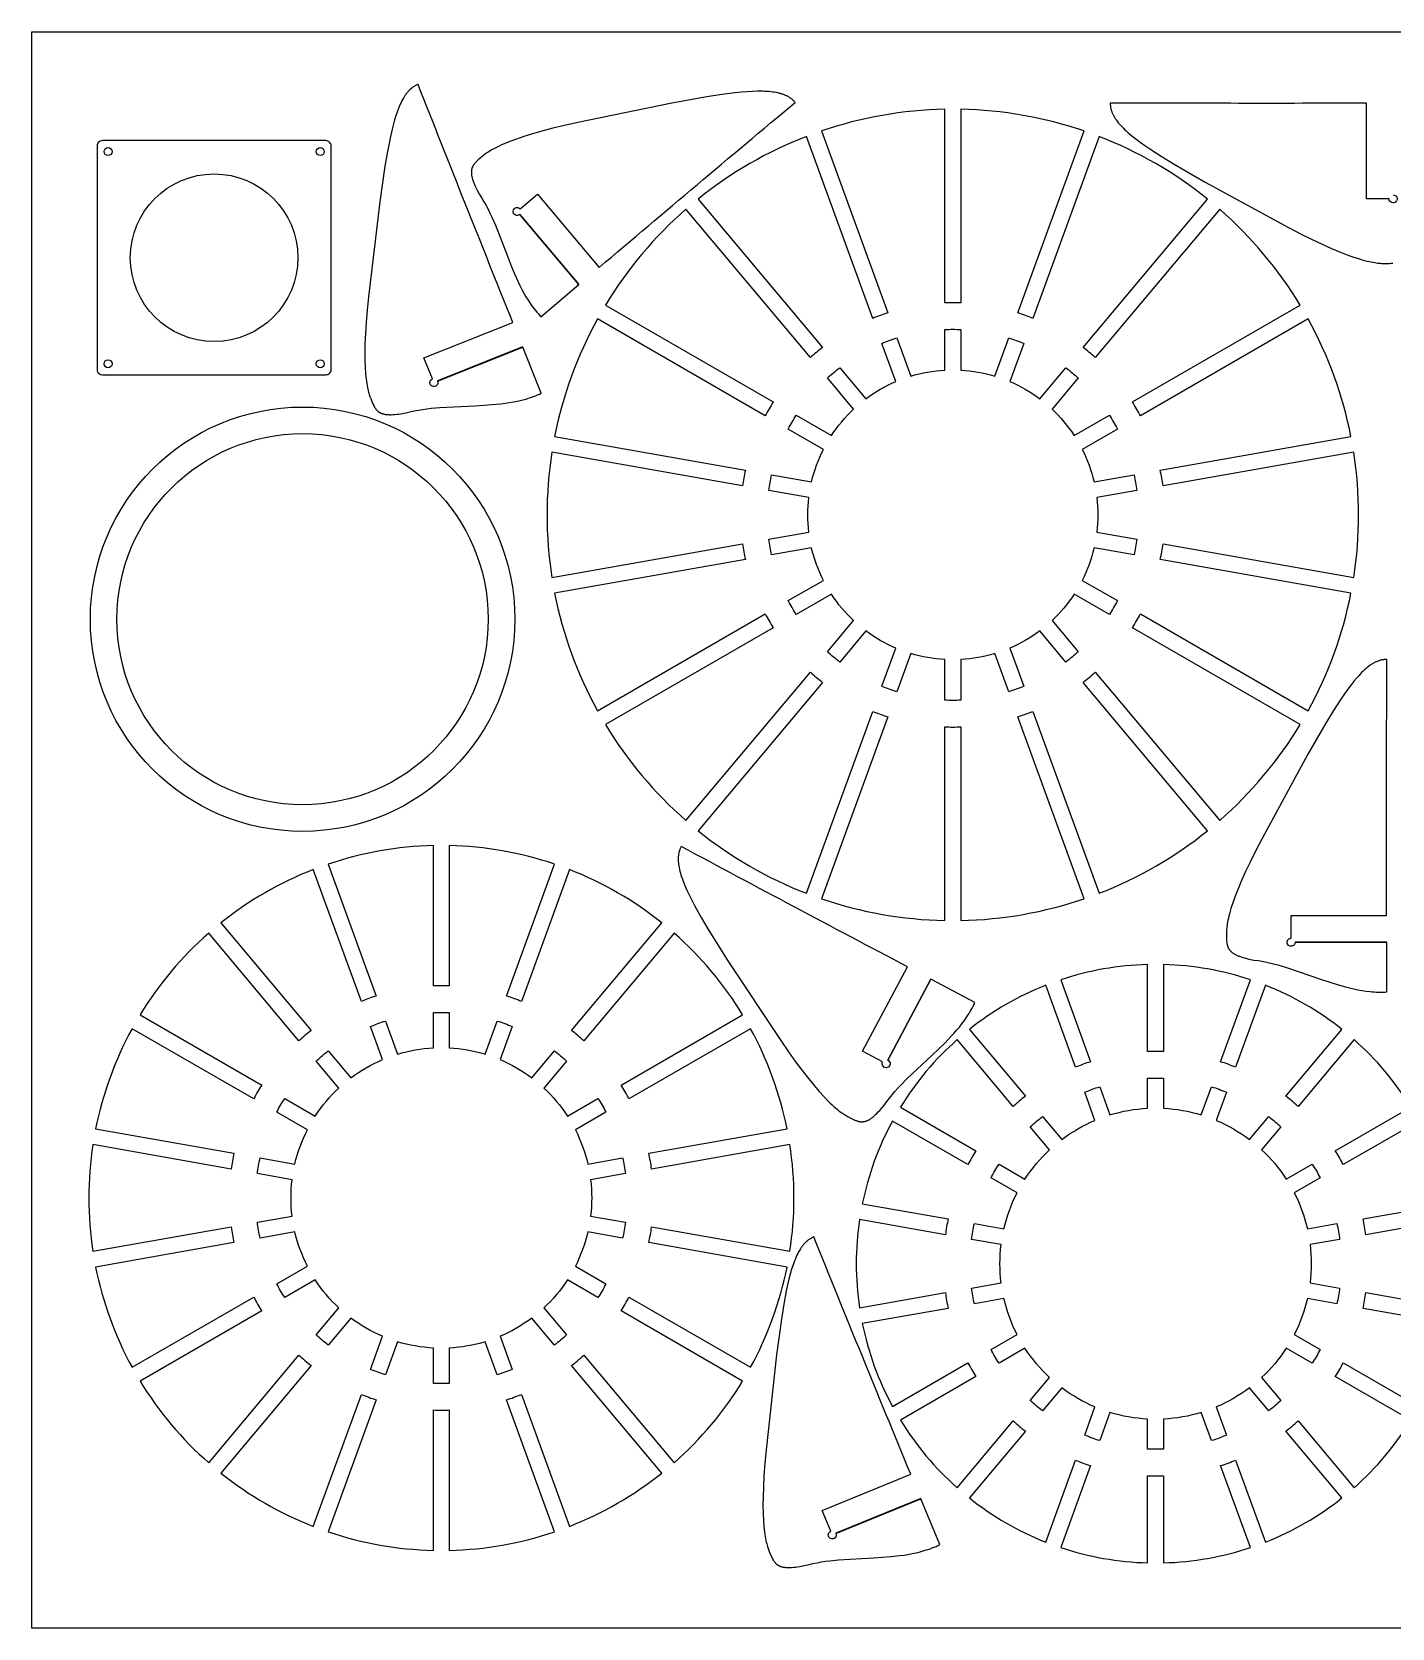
# Model space of a CAD drawing. Header units: millimetres. Extents: x 1213 to 2113, y -557 to 43.
# Drawn here: x 1213 to 1724, y -557 to 43 of the extents above; entities that cross this region are included whole.
import ezdxf

# ---------------------------------------------------------------- set-up
doc = ezdxf.new("R2010")
doc.units = ezdxf.units.MM
doc.header["$MEASUREMENT"] = 0
doc.layers.add('Make2D', color=18, linetype='Continuous', true_color=0x000000)
doc.layers.add('Make2D$visible$lines', color=18, linetype='Continuous', true_color=0x000000)

msp = doc.modelspace()

# ---------------------------------------------------------------- linework, layer by layer
at = {"layer": 'Make2D'}
msp.add_lwpolyline([(1213.07, -556.56), (1213.07, 43.44), (2113.07, 43.44), (2113.07, -556.56)], close=True, dxfattribs=at)
at = {"layer": 'Make2D$visible$lines'}
for points in [[(1365.5, -87.8), (1397.51, -75.04), (1397.48, -74.98), (1365.48, -87.74), (1365.5, -87.8, -2.414214), (1363.55, -86.97), (1360.4, -79.06), (1393.78, -65.75, -0.001482), (1358.17, 23.73), (1357.94, 23.64), (1357.72, 23.54), (1357.51, 23.43), (1357.29, 23.32), (1357.08, 23.21), (1356.87, 23.09), (1356.66, 22.96), (1356.45, 22.82), (1356.25, 22.68), (1356.05, 22.54), (1355.85, 22.38), (1355.65, 22.22), (1355.46, 22.06), (1355.27, 21.88), (1355.08, 21.7), (1354.89, 21.52), (1354.7, 21.32), (1354.52, 21.12), (1354.33, 20.92), (1354.15, 20.7), (1353.97, 20.48), (1353.8, 20.26), (1353.62, 20.02), (1353.45, 19.78), (1353.28, 19.53), (1353.11, 19.27), (1352.77, 18.74), (1352.45, 18.17), (1352.13, 17.58), (1351.81, 16.95), (1351.5, 16.29), (1351.2, 15.6), (1350.9, 14.88), (1350.61, 14.13), (1350.32, 13.34), (1349.76, 11.66), (1349.21, 9.84), (1348.69, 7.89), (1348.17, 5.78), (1347.66, 3.52), (1346.68, -1.45), (1345.72, -7.08), (1343.8, -20.4), (1339.56, -56.15), (1339.03, -61.2), (1338.65, -65.8), (1338.38, -69.96), (1338.22, -73.71), (1338.16, -77.06), (1338.18, -80.04), (1338.28, -82.68), (1338.44, -84.99), (1338.53, -86.03), (1338.64, -86.99), (1338.76, -87.89), (1338.88, -88.72), (1339.01, -89.48), (1339.14, -90.18), (1339.28, -90.82), (1339.42, -91.4), (1339.55, -91.93), (1339.69, -92.41), (1339.82, -92.84), (1339.94, -93.22), (1340.06, -93.56), (1340.37, -94.35), (1341.09, -96.11), (1341.27, -96.5), (1341.45, -96.88), (1341.64, -97.25), (1341.73, -97.42), (1341.83, -97.59), (1341.93, -97.76), (1342.04, -97.92), (1342.14, -98.07), (1342.25, -98.22), (1342.36, -98.37), (1342.48, -98.51), (1342.6, -98.65), (1342.72, -98.78), (1342.78, -98.85), (1342.85, -98.91), (1342.91, -98.97), (1342.98, -99.03), (1343.04, -99.09), (1343.11, -99.15), (1343.18, -99.21), (1343.25, -99.27), (1343.33, -99.32), (1343.4, -99.37), (1343.47, -99.43), (1343.55, -99.48), (1343.63, -99.53), (1343.71, -99.58), (1343.79, -99.62), (1343.87, -99.67), (1343.95, -99.71), (1344.04, -99.76), (1344.13, -99.8), (1344.21, -99.84), (1344.3, -99.88), (1344.4, -99.92), (1344.49, -99.95), (1344.58, -99.99), (1344.68, -100.02), (1344.78, -100.06), (1344.98, -100.12), (1345.19, -100.18), (1345.41, -100.23), (1345.64, -100.27), (1345.87, -100.31), (1346.11, -100.35), (1346.36, -100.38), (1346.62, -100.4), (1346.89, -100.42), (1347.17, -100.43), (1347.46, -100.44), (1347.76, -100.44), (1348.07, -100.44), (1348.72, -100.41), (1349.41, -100.36), (1350.14, -100.29), (1350.93, -100.19), (1351.76, -100.07), (1353.58, -99.76), (1355.14, -99.36), (1356.71, -99.02), (1358.3, -98.72), (1359.89, -98.46), (1361.5, -98.23), (1363.12, -98.03), (1366.38, -97.73), (1379.56, -97.07), (1382.84, -96.9), (1386.09, -96.66), (1389.3, -96.34), (1390.89, -96.14), (1392.47, -95.9), (1394.03, -95.63), (1395.58, -95.32), (1397.11, -94.96), (1398.62, -94.55), (1399.37, -94.33), (1400.12, -94.1), (1400.85, -93.85), (1401.59, -93.58), (1402.32, -93.31), (1403.04, -93.01), (1403.76, -92.7), (1404.47, -92.38), (1397.51, -75.04)], [(1396.37, -25.19), (1418.58, -51.54), (1418.62, -51.5), (1396.41, -25.15), (1396.37, -25.19, -2.414214), (1396.55, -23.08), (1403.05, -17.59), (1426.22, -45.07, -0.001482), (1499.89, 16.95), (1499.73, 17.14), (1499.57, 17.31), (1499.4, 17.49), (1499.23, 17.66), (1499.05, 17.82), (1498.87, 17.98), (1498.68, 18.14), (1498.49, 18.29), (1498.29, 18.44), (1498.09, 18.59), (1497.88, 18.73), (1497.67, 18.86), (1497.45, 19), (1497.22, 19.12), (1496.99, 19.25), (1496.76, 19.37), (1496.52, 19.48), (1496.27, 19.6), (1496.01, 19.7), (1495.75, 19.81), (1495.49, 19.91), (1495.22, 20), (1494.94, 20.1), (1494.65, 20.18), (1494.36, 20.27), (1494.07, 20.35), (1493.45, 20.5), (1492.81, 20.63), (1492.15, 20.75), (1491.45, 20.85), (1490.73, 20.93), (1489.98, 21), (1489.2, 21.06), (1488.39, 21.1), (1487.56, 21.12), (1485.79, 21.12), (1483.89, 21.07), (1481.87, 20.95), (1479.7, 20.78), (1477.4, 20.55), (1472.37, 19.91), (1466.73, 19.05), (1453.49, 16.66), (1418.22, 9.41), (1413.26, 8.32), (1408.78, 7.24), (1404.74, 6.18), (1401.14, 5.15), (1397.94, 4.14), (1395.11, 3.18), (1392.64, 2.26), (1390.5, 1.38), (1389.55, 0.96), (1388.66, 0.55), (1387.85, 0.16), (1387.1, -0.22), (1386.42, -0.58), (1385.8, -0.93), (1385.24, -1.26), (1384.72, -1.57), (1384.27, -1.87), (1383.85, -2.15), (1383.49, -2.41), (1383.17, -2.65), (1382.88, -2.87), (1382.23, -3.4), (1380.79, -4.64), (1380.47, -4.94), (1380.16, -5.23), (1379.88, -5.52), (1379.74, -5.67), (1379.61, -5.82), (1379.49, -5.96), (1379.37, -6.11), (1379.25, -6.26), (1379.14, -6.41), (1379.04, -6.57), (1378.94, -6.72), (1378.85, -6.88), (1378.76, -7.04), (1378.72, -7.12), (1378.68, -7.2), (1378.64, -7.28), (1378.6, -7.36), (1378.57, -7.44), (1378.53, -7.53), (1378.5, -7.61), (1378.47, -7.7), (1378.44, -7.78), (1378.41, -7.87), (1378.39, -7.96), (1378.36, -8.04), (1378.34, -8.13), (1378.32, -8.22), (1378.3, -8.32), (1378.28, -8.41), (1378.27, -8.5), (1378.25, -8.6), (1378.24, -8.69), (1378.23, -8.79), (1378.22, -8.89), (1378.21, -8.98), (1378.21, -9.08), (1378.2, -9.19), (1378.2, -9.29), (1378.2, -9.39), (1378.21, -9.6), (1378.22, -9.82), (1378.24, -10.04), (1378.27, -10.27), (1378.3, -10.51), (1378.35, -10.75), (1378.4, -11), (1378.46, -11.25), (1378.53, -11.51), (1378.6, -11.78), (1378.69, -12.06), (1378.78, -12.34), (1378.88, -12.63), (1379.11, -13.24), (1379.37, -13.88), (1379.67, -14.56), (1380.01, -15.27), (1380.39, -16.02), (1381.27, -17.65), (1382.13, -19), (1382.95, -20.39), (1383.74, -21.8), (1384.49, -23.23), (1385.21, -24.68), (1385.91, -26.16), (1387.23, -29.16), (1392.01, -41.45), (1393.21, -44.51), (1394.45, -47.52), (1395.77, -50.47), (1396.46, -51.91), (1397.19, -53.34), (1397.94, -54.73), (1398.72, -56.1), (1399.55, -57.44), (1400.41, -58.75), (1400.86, -59.39), (1401.31, -60.02), (1401.78, -60.65), (1402.27, -61.26), (1402.76, -61.86), (1403.26, -62.46), (1403.78, -63.04), (1404.32, -63.61), (1418.58, -51.54)], [(1724.62, -17.8, -2.414214), (1723.12, -19.3), (1714.61, -19.3), (1714.61, 16.64, -0.001482), (1618.3, 16.7), (1618.3, 16.46), (1618.31, 16.22), (1618.33, 15.98), (1618.35, 15.74), (1618.38, 15.5), (1618.42, 15.26), (1618.46, 15.02), (1618.51, 14.77), (1618.56, 14.53), (1618.62, 14.29), (1618.69, 14.05), (1618.77, 13.81), (1618.85, 13.57), (1618.94, 13.32), (1619.04, 13.08), (1619.14, 12.84), (1619.25, 12.59), (1619.37, 12.35), (1619.49, 12.1), (1619.62, 11.85), (1619.76, 11.6), (1619.91, 11.36), (1620.06, 11.11), (1620.22, 10.86), (1620.39, 10.6), (1620.56, 10.35), (1620.94, 9.84), (1621.34, 9.33), (1621.78, 8.81), (1622.24, 8.29), (1622.74, 7.76), (1623.27, 7.22), (1623.83, 6.67), (1624.42, 6.12), (1625.04, 5.56), (1626.39, 4.42), (1627.88, 3.24), (1629.5, 2.03), (1631.27, 0.77), (1633.18, -0.54), (1637.44, -3.3), (1642.31, -6.27), (1653.97, -12.99), (1685.6, -30.17), (1690.1, -32.53), (1694.23, -34.6), (1697.99, -36.38), (1701.41, -37.92), (1704.51, -39.22), (1707.29, -40.3), (1709.77, -41.19), (1711.97, -41.9), (1712.97, -42.19), (1713.91, -42.45), (1714.79, -42.67), (1715.6, -42.87), (1716.36, -43.03), (1717.06, -43.16), (1717.7, -43.27), (1718.29, -43.36), (1718.84, -43.43), (1719.33, -43.48), (1719.78, -43.52), (1720.18, -43.55), (1720.54, -43.56), (1721.38, -43.57), (1723.28, -43.55), (1723.72, -43.53), (1724.14, -43.5), (1724.55, -43.46)], [(1687.76, -298.76), (1722.21, -298.76), (1722.21, -298.7), (1687.75, -298.7), (1687.76, -298.76, -2.414214), (1686.26, -297.26), (1686.26, -288.75), (1722.19, -288.75, -0.001482), (1722.26, -192.45), (1722.01, -192.45), (1721.77, -192.46), (1721.53, -192.47), (1721.29, -192.5), (1721.05, -192.53), (1720.81, -192.56), (1720.57, -192.6), (1720.33, -192.65), (1720.09, -192.71), (1719.85, -192.77), (1719.61, -192.84), (1719.36, -192.91), (1719.12, -193), (1718.88, -193.09), (1718.64, -193.18), (1718.39, -193.28), (1718.15, -193.39), (1717.9, -193.51), (1717.66, -193.64), (1717.41, -193.77), (1717.16, -193.91), (1716.91, -194.05), (1716.66, -194.21), (1716.41, -194.37), (1716.16, -194.53), (1715.91, -194.71), (1715.4, -195.08), (1714.89, -195.49), (1714.37, -195.92), (1713.84, -196.39), (1713.31, -196.88), (1712.77, -197.41), (1712.23, -197.97), (1711.68, -198.56), (1711.12, -199.19), (1709.98, -200.54), (1708.8, -202.03), (1707.58, -203.65), (1706.32, -205.41), (1705.02, -207.32), (1702.26, -211.58), (1699.28, -216.45), (1692.57, -228.11), (1675.38, -259.75), (1673.02, -264.25), (1670.96, -268.37), (1669.17, -272.14), (1667.64, -275.56), (1666.34, -278.65), (1665.26, -281.43), (1664.37, -283.92), (1663.66, -286.12), (1663.36, -287.12), (1663.11, -288.06), (1662.88, -288.93), (1662.69, -289.75), (1662.53, -290.5), (1662.39, -291.2), (1662.28, -291.85), (1662.19, -292.44), (1662.12, -292.98), (1662.07, -293.47), (1662.04, -293.92), (1662.01, -294.32), (1662, -294.68), (1661.98, -295.53), (1662, -297.43), (1662.02, -297.86), (1662.05, -298.28), (1662.09, -298.69), (1662.12, -298.89), (1662.14, -299.08), (1662.18, -299.27), (1662.21, -299.46), (1662.25, -299.65), (1662.3, -299.83), (1662.35, -300), (1662.4, -300.18), (1662.46, -300.35), (1662.53, -300.52), (1662.56, -300.6), (1662.6, -300.69), (1662.63, -300.77), (1662.67, -300.85), (1662.71, -300.93), (1662.76, -301.01), (1662.8, -301.09), (1662.84, -301.17), (1662.89, -301.24), (1662.94, -301.32), (1662.99, -301.4), (1663.04, -301.47), (1663.1, -301.55), (1663.15, -301.62), (1663.21, -301.7), (1663.27, -301.77), (1663.33, -301.84), (1663.39, -301.91), (1663.46, -301.98), (1663.52, -302.06), (1663.59, -302.13), (1663.66, -302.19), (1663.74, -302.26), (1663.81, -302.33), (1663.89, -302.4), (1663.97, -302.47), (1664.13, -302.6), (1664.31, -302.73), (1664.49, -302.86), (1664.68, -302.98), (1664.89, -303.11), (1665.1, -303.23), (1665.32, -303.35), (1665.55, -303.47), (1665.8, -303.59), (1666.05, -303.7), (1666.32, -303.81), (1666.59, -303.93), (1666.88, -304.04), (1667.49, -304.25), (1668.15, -304.46), (1668.87, -304.67), (1669.63, -304.87), (1670.45, -305.06), (1672.26, -305.45), (1673.85, -305.66), (1675.44, -305.92), (1677.02, -306.23), (1678.6, -306.58), (1680.18, -306.96), (1681.75, -307.38), (1684.9, -308.31), (1697.38, -312.57), (1700.49, -313.63), (1703.59, -314.62), (1706.7, -315.51), (1708.25, -315.91), (1709.8, -316.27), (1711.36, -316.6), (1712.91, -316.88), (1714.46, -317.12), (1716.02, -317.3), (1716.8, -317.37), (1717.58, -317.43), (1718.35, -317.47), (1719.13, -317.5), (1719.91, -317.51), (1720.69, -317.51), (1721.47, -317.48), (1722.26, -317.45), (1722.21, -298.76)], [(1534.78, -343.09), (1550.94, -312.66), (1550.88, -312.63), (1534.72, -343.06), (1534.78, -343.09, -2.414214), (1532.75, -343.71), (1525.24, -339.72), (1542.09, -307.98, -0.001482), (1457.05, -262.77), (1456.94, -262.98), (1456.84, -263.2), (1456.74, -263.42), (1456.65, -263.64), (1456.56, -263.87), (1456.48, -264.1), (1456.4, -264.33), (1456.33, -264.56), (1456.27, -264.8), (1456.21, -265.05), (1456.16, -265.29), (1456.11, -265.54), (1456.07, -265.79), (1456.03, -266.05), (1456.01, -266.31), (1455.98, -266.57), (1455.96, -266.84), (1455.95, -267.11), (1455.95, -267.39), (1455.95, -267.67), (1455.95, -267.95), (1455.97, -268.24), (1455.99, -268.53), (1456.01, -268.83), (1456.04, -269.13), (1456.08, -269.44), (1456.17, -270.06), (1456.28, -270.7), (1456.42, -271.36), (1456.59, -272.05), (1456.78, -272.75), (1456.99, -273.47), (1457.23, -274.21), (1457.5, -274.98), (1457.79, -275.76), (1458.45, -277.41), (1459.2, -279.15), (1460.07, -280.98), (1461.04, -282.92), (1462.11, -284.97), (1464.58, -289.4), (1467.48, -294.31), (1474.63, -305.71), (1494.52, -335.72), (1497.39, -339.92), (1500.06, -343.68), (1502.55, -347.02), (1504.85, -349.98), (1506.98, -352.58), (1508.92, -354.84), (1510.7, -356.79), (1512.31, -358.45), (1513.06, -359.18), (1513.77, -359.84), (1514.43, -360.45), (1515.06, -361), (1515.66, -361.5), (1516.21, -361.95), (1516.73, -362.35), (1517.21, -362.7), (1517.66, -363.02), (1518.07, -363.3), (1518.45, -363.54), (1518.79, -363.75), (1519.1, -363.93), (1519.84, -364.34), (1521.53, -365.21), (1521.92, -365.4), (1522.31, -365.57), (1522.68, -365.73), (1522.87, -365.8), (1523.05, -365.86), (1523.24, -365.92), (1523.42, -365.98), (1523.6, -366.03), (1523.78, -366.08), (1523.96, -366.12), (1524.14, -366.15), (1524.32, -366.18), (1524.5, -366.2), (1524.59, -366.21), (1524.68, -366.21), (1524.77, -366.22), (1524.86, -366.22), (1524.95, -366.23), (1525.04, -366.23), (1525.13, -366.22), (1525.22, -366.22), (1525.31, -366.22), (1525.4, -366.21), (1525.5, -366.2), (1525.59, -366.19), (1525.68, -366.18), (1525.77, -366.16), (1525.86, -366.15), (1525.95, -366.13), (1526.05, -366.11), (1526.14, -366.09), (1526.23, -366.06), (1526.33, -366.04), (1526.42, -366.01), (1526.52, -365.98), (1526.61, -365.95), (1526.71, -365.91), (1526.8, -365.88), (1526.9, -365.84), (1527.09, -365.75), (1527.29, -365.66), (1527.49, -365.56), (1527.69, -365.45), (1527.9, -365.33), (1528.1, -365.2), (1528.31, -365.06), (1528.53, -364.91), (1528.75, -364.75), (1528.97, -364.58), (1529.19, -364.4), (1529.42, -364.2), (1529.65, -364), (1530.13, -363.56), (1530.62, -363.08), (1531.14, -362.55), (1531.67, -361.96), (1532.23, -361.33), (1533.42, -359.92), (1534.35, -358.61), (1535.33, -357.33), (1536.34, -356.07), (1537.39, -354.84), (1538.47, -353.63), (1539.58, -352.43), (1541.87, -350.09), (1551.49, -341.06), (1553.88, -338.81), (1556.21, -336.54), (1558.45, -334.21), (1559.54, -333.03), (1560.59, -331.83), (1561.6, -330.61), (1562.58, -329.37), (1563.51, -328.11), (1564.41, -326.82), (1564.83, -326.17), (1565.25, -325.5), (1565.65, -324.84), (1566.04, -324.16), (1566.42, -323.48), (1566.78, -322.79), (1567.13, -322.09), (1567.46, -321.38), (1550.94, -312.66)], [(1534.78, -343.09), (1550.94, -312.66), (1550.88, -312.63), (1534.72, -343.06), (1534.78, -343.09, -2.414214), (1532.75, -343.71), (1525.24, -339.72), (1542.09, -307.98, -0.001482), (1457.05, -262.77), (1456.94, -262.98), (1456.84, -263.2), (1456.74, -263.42), (1456.65, -263.64), (1456.56, -263.87), (1456.48, -264.1), (1456.4, -264.33), (1456.33, -264.56), (1456.27, -264.8), (1456.21, -265.05), (1456.16, -265.29), (1456.11, -265.54), (1456.07, -265.79), (1456.03, -266.05), (1456.01, -266.31), (1455.98, -266.57), (1455.96, -266.84), (1455.95, -267.11), (1455.95, -267.39), (1455.95, -267.67), (1455.95, -267.95), (1455.97, -268.24), (1455.99, -268.53), (1456.01, -268.83), (1456.04, -269.13), (1456.08, -269.44), (1456.17, -270.06), (1456.28, -270.7), (1456.42, -271.36), (1456.59, -272.05), (1456.78, -272.75), (1456.99, -273.47), (1457.23, -274.21), (1457.5, -274.98), (1457.79, -275.76), (1458.45, -277.41), (1459.2, -279.15), (1460.07, -280.98), (1461.04, -282.92), (1462.11, -284.97), (1464.58, -289.4), (1467.48, -294.31), (1474.63, -305.71), (1494.52, -335.72), (1497.39, -339.92), (1500.06, -343.68), (1502.55, -347.02), (1504.85, -349.98), (1506.98, -352.58), (1508.92, -354.84), (1510.7, -356.79), (1512.31, -358.45), (1513.06, -359.18), (1513.77, -359.84), (1514.43, -360.45), (1515.06, -361), (1515.66, -361.5), (1516.21, -361.95), (1516.73, -362.35), (1517.21, -362.7), (1517.66, -363.02), (1518.07, -363.3), (1518.45, -363.54), (1518.79, -363.75), (1519.1, -363.93), (1519.84, -364.34), (1521.53, -365.21), (1521.92, -365.4), (1522.31, -365.57), (1522.68, -365.73), (1522.87, -365.8), (1523.05, -365.86), (1523.24, -365.92), (1523.42, -365.98), (1523.6, -366.03), (1523.78, -366.08), (1523.96, -366.12), (1524.14, -366.15), (1524.32, -366.18), (1524.5, -366.2), (1524.59, -366.21), (1524.68, -366.21), (1524.77, -366.22), (1524.86, -366.22), (1524.95, -366.23), (1525.04, -366.23), (1525.13, -366.22), (1525.22, -366.22), (1525.31, -366.22), (1525.4, -366.21), (1525.5, -366.2), (1525.59, -366.19), (1525.68, -366.18), (1525.77, -366.16), (1525.86, -366.15), (1525.95, -366.13), (1526.05, -366.11), (1526.14, -366.09), (1526.23, -366.06), (1526.33, -366.04), (1526.42, -366.01), (1526.52, -365.98), (1526.61, -365.95), (1526.71, -365.91), (1526.8, -365.88), (1526.9, -365.84), (1527.09, -365.75), (1527.29, -365.66), (1527.49, -365.56), (1527.69, -365.45), (1527.9, -365.33), (1528.1, -365.2), (1528.31, -365.06), (1528.53, -364.91), (1528.75, -364.75), (1528.97, -364.58), (1529.19, -364.4), (1529.42, -364.2), (1529.65, -364), (1530.13, -363.56), (1530.62, -363.08), (1531.14, -362.55), (1531.67, -361.96), (1532.23, -361.33), (1533.42, -359.92), (1534.35, -358.61), (1535.33, -357.33), (1536.34, -356.07), (1537.39, -354.84), (1538.47, -353.63), (1539.58, -352.43), (1541.87, -350.09), (1551.49, -341.06), (1553.88, -338.81), (1556.21, -336.54), (1558.45, -334.21), (1559.54, -333.03), (1560.59, -331.83), (1561.6, -330.61), (1562.58, -329.37), (1563.51, -328.11), (1564.41, -326.82), (1564.83, -326.17), (1565.25, -325.5), (1565.65, -324.84), (1566.04, -324.16), (1566.42, -323.48), (1566.78, -322.79), (1567.13, -322.09), (1567.46, -321.38), (1550.94, -312.66)], [(1734.25, -365.95), (1705.88, -382.33, 0.018815), (1702.88, -377.13), (1731.25, -360.75, 0.074067), (1709.95, -335.36), (1688.89, -360.46, 0.018815), (1684.29, -356.6), (1705.35, -331.5, 0.074067), (1676.64, -314.93), (1665.44, -345.72, 0.018815), (1659.8, -343.66), (1671.01, -312.87, 0.074067), (1638.36, -307.12), (1638.36, -339.88, 0.018815), (1632.36, -339.88), (1632.36, -307.12, 0.074067), (1599.72, -312.87), (1610.92, -343.66, 0.018815), (1605.29, -345.72), (1594.08, -314.93, 0.074067), (1565.37, -331.5), (1586.43, -356.6, 0.018815), (1581.84, -360.46), (1560.78, -335.36, 0.074067), (1539.47, -360.75), (1567.84, -377.13, 0.018815), (1564.84, -382.33), (1536.47, -365.95, 0.074067), (1525.13, -397.09), (1557.4, -402.78, 0.018815), (1556.36, -408.69), (1524.09, -403, 0.074067), (1524.09, -436.15), (1556.36, -430.46, 0.018815), (1557.4, -436.37), (1525.13, -442.06, 0.074067), (1536.47, -473.21), (1564.84, -456.83, 0.018815), (1567.84, -462.02), (1539.47, -478.41, 0.074067), (1560.78, -503.8), (1581.84, -478.7, 0.018815), (1586.43, -482.55), (1565.37, -507.65, 0.074067), (1594.08, -524.23), (1605.29, -493.44, 0.018815), (1610.92, -495.49), (1599.72, -526.28, 0.074067), (1632.36, -532.04), (1632.36, -499.27, 0.018815), (1638.36, -499.27), (1638.36, -532.04, 0.074067), (1671.01, -526.28), (1659.8, -495.49, 0.018815), (1665.44, -493.44), (1676.64, -524.23, 0.074067), (1705.35, -507.65), (1684.29, -482.55, 0.018815), (1688.89, -478.7), (1709.95, -503.8, 0.074067), (1731.25, -478.41), (1702.88, -462.02, 0.018815), (1705.88, -456.83), (1734.25, -473.21, 0.074067)], [(1746.63, -403), (1714.37, -408.69, 0.018815), (1713.32, -402.78), (1745.59, -397.09, 0.074067)], [(1515.24, -520.99), (1547.13, -507.93), (1547.1, -507.87), (1515.22, -520.93), (1515.24, -520.99, -2.414214), (1513.28, -520.17), (1510.06, -512.3), (1543.32, -498.68, -0.001482), (1506.87, -409.53), (1506.65, -409.63), (1506.43, -409.73), (1506.21, -409.83), (1506, -409.95), (1505.78, -410.06), (1505.58, -410.19), (1505.37, -410.32), (1505.16, -410.45), (1504.96, -410.6), (1504.76, -410.74), (1504.56, -410.9), (1504.37, -411.06), (1504.18, -411.23), (1503.98, -411.4), (1503.8, -411.59), (1503.61, -411.77), (1503.42, -411.97), (1503.24, -412.17), (1503.06, -412.38), (1502.88, -412.59), (1502.71, -412.82), (1502.53, -413.05), (1502.36, -413.28), (1502.19, -413.53), (1502.02, -413.78), (1501.85, -414.03), (1501.52, -414.57), (1501.2, -415.14), (1500.88, -415.74), (1500.58, -416.37), (1500.27, -417.03), (1499.98, -417.72), (1499.68, -418.45), (1499.4, -419.2), (1499.12, -419.99), (1498.57, -421.68), (1498.05, -423.5), (1497.53, -425.46), (1497.04, -427.57), (1496.55, -429.83), (1495.62, -434.82), (1494.71, -440.46), (1492.91, -453.79), (1489, -489.58), (1488.53, -494.64), (1488.18, -499.24), (1487.95, -503.4), (1487.83, -507.15), (1487.8, -510.5), (1487.85, -513.48), (1487.97, -516.12), (1488.15, -518.43), (1488.26, -519.47), (1488.37, -520.43), (1488.5, -521.32), (1488.63, -522.15), (1488.77, -522.91), (1488.91, -523.61), (1489.05, -524.25), (1489.19, -524.83), (1489.33, -525.36), (1489.47, -525.84), (1489.61, -526.26), (1489.74, -526.65), (1489.86, -526.98), (1490.17, -527.77), (1490.91, -529.52), (1491.09, -529.92), (1491.28, -530.29), (1491.47, -530.65), (1491.56, -530.83), (1491.66, -531), (1491.77, -531.16), (1491.87, -531.32), (1491.98, -531.48), (1492.09, -531.63), (1492.2, -531.77), (1492.32, -531.92), (1492.44, -532.05), (1492.56, -532.18), (1492.63, -532.25), (1492.69, -532.31), (1492.76, -532.37), (1492.82, -532.43), (1492.89, -532.49), (1492.96, -532.55), (1493.03, -532.6), (1493.1, -532.66), (1493.17, -532.71), (1493.25, -532.77), (1493.32, -532.82), (1493.4, -532.87), (1493.48, -532.92), (1493.56, -532.97), (1493.64, -533.01), (1493.72, -533.06), (1493.81, -533.1), (1493.89, -533.14), (1493.98, -533.19), (1494.07, -533.22), (1494.16, -533.26), (1494.25, -533.3), (1494.34, -533.34), (1494.44, -533.37), (1494.54, -533.41), (1494.64, -533.44), (1494.84, -533.5), (1495.05, -533.55), (1495.27, -533.6), (1495.49, -533.64), (1495.73, -533.68), (1495.97, -533.72), (1496.22, -533.74), (1496.48, -533.76), (1496.75, -533.78), (1497.03, -533.79), (1497.32, -533.79), (1497.62, -533.79), (1497.93, -533.79), (1498.57, -533.75), (1499.26, -533.7), (1500, -533.62), (1500.78, -533.51), (1501.61, -533.39), (1503.43, -533.05), (1504.99, -532.65), (1506.56, -532.29), (1508.14, -531.97), (1509.73, -531.69), (1511.34, -531.45), (1512.96, -531.24), (1516.21, -530.91), (1529.38, -530.12), (1532.66, -529.92), (1535.91, -529.66), (1539.12, -529.31), (1540.71, -529.09), (1542.28, -528.84), (1543.84, -528.55), (1545.39, -528.22), (1546.91, -527.85), (1548.42, -527.43), (1549.17, -527.2), (1549.91, -526.96), (1550.65, -526.71), (1551.38, -526.44), (1552.11, -526.15), (1552.83, -525.85), (1553.54, -525.54), (1554.25, -525.2), (1547.13, -507.93)], [(1515.24, -520.99), (1547.13, -507.93), (1547.1, -507.87), (1515.22, -520.93), (1515.24, -520.99, -2.414214), (1513.28, -520.17), (1510.06, -512.3), (1543.32, -498.68, -0.001482), (1506.87, -409.53), (1506.65, -409.63), (1506.43, -409.73), (1506.21, -409.83), (1506, -409.95), (1505.78, -410.06), (1505.58, -410.19), (1505.37, -410.32), (1505.16, -410.45), (1504.96, -410.6), (1504.76, -410.74), (1504.56, -410.9), (1504.37, -411.06), (1504.18, -411.23), (1503.98, -411.4), (1503.8, -411.59), (1503.61, -411.77), (1503.42, -411.97), (1503.24, -412.17), (1503.06, -412.38), (1502.88, -412.59), (1502.71, -412.82), (1502.53, -413.05), (1502.36, -413.28), (1502.19, -413.53), (1502.02, -413.78), (1501.85, -414.03), (1501.52, -414.57), (1501.2, -415.14), (1500.88, -415.74), (1500.58, -416.37), (1500.27, -417.03), (1499.98, -417.72), (1499.68, -418.45), (1499.4, -419.2), (1499.12, -419.99), (1498.57, -421.68), (1498.05, -423.5), (1497.53, -425.46), (1497.04, -427.57), (1496.55, -429.83), (1495.62, -434.82), (1494.71, -440.46), (1492.91, -453.79), (1489, -489.58), (1488.53, -494.64), (1488.18, -499.24), (1487.95, -503.4), (1487.83, -507.15), (1487.8, -510.5), (1487.85, -513.48), (1487.97, -516.12), (1488.15, -518.43), (1488.26, -519.47), (1488.37, -520.43), (1488.5, -521.32), (1488.63, -522.15), (1488.77, -522.91), (1488.91, -523.61), (1489.05, -524.25), (1489.19, -524.83), (1489.33, -525.36), (1489.47, -525.84), (1489.61, -526.26), (1489.74, -526.65), (1489.86, -526.98), (1490.17, -527.77), (1490.91, -529.52), (1491.09, -529.92), (1491.28, -530.29), (1491.47, -530.65), (1491.56, -530.83), (1491.66, -531), (1491.77, -531.16), (1491.87, -531.32), (1491.98, -531.48), (1492.09, -531.63), (1492.2, -531.77), (1492.32, -531.92), (1492.44, -532.05), (1492.56, -532.18), (1492.63, -532.25), (1492.69, -532.31), (1492.76, -532.37), (1492.82, -532.43), (1492.89, -532.49), (1492.96, -532.55), (1493.03, -532.6), (1493.1, -532.66), (1493.17, -532.71), (1493.25, -532.77), (1493.32, -532.82), (1493.4, -532.87), (1493.48, -532.92), (1493.56, -532.97), (1493.64, -533.01), (1493.72, -533.06), (1493.81, -533.1), (1493.89, -533.14), (1493.98, -533.19), (1494.07, -533.22), (1494.16, -533.26), (1494.25, -533.3), (1494.34, -533.34), (1494.44, -533.37), (1494.54, -533.41), (1494.64, -533.44), (1494.84, -533.5), (1495.05, -533.55), (1495.27, -533.6), (1495.49, -533.64), (1495.73, -533.68), (1495.97, -533.72), (1496.22, -533.74), (1496.48, -533.76), (1496.75, -533.78), (1497.03, -533.79), (1497.32, -533.79), (1497.62, -533.79), (1497.93, -533.79), (1498.57, -533.75), (1499.26, -533.7), (1500, -533.62), (1500.78, -533.51), (1501.61, -533.39), (1503.43, -533.05), (1504.99, -532.65), (1506.56, -532.29), (1508.14, -531.97), (1509.73, -531.69), (1511.34, -531.45), (1512.96, -531.24), (1516.21, -530.91), (1529.38, -530.12), (1532.66, -529.92), (1535.91, -529.66), (1539.12, -529.31), (1540.71, -529.09), (1542.28, -528.84), (1543.84, -528.55), (1545.39, -528.22), (1546.91, -527.85), (1548.42, -527.43), (1549.17, -527.2), (1549.91, -526.96), (1550.65, -526.71), (1551.38, -526.44), (1552.11, -526.15), (1552.83, -525.85), (1553.54, -525.54), (1554.25, -525.2), (1547.13, -507.93)], [(1745.59, -442.06), (1713.32, -436.37, 0.018815), (1714.37, -430.46), (1746.63, -436.15, 0.074067)]]:
    msp.add_lwpolyline(points, format="xyb", dxfattribs=at)
for points in [[(1562.14, -58.4, 0.018815), (1556.14, -58.4), (1556.14, 14.37, 0.077585), (1509.81, 6.21), (1534.7, -62.18, 0.018815), (1529.06, -64.23), (1504.17, 4.15, 0.077585), (1463.43, -19.37), (1510.21, -75.12, 0.018815), (1505.61, -78.98), (1458.83, -23.23, 0.077585), (1428.6, -59.26), (1491.62, -95.65, 0.018815), (1488.62, -100.85), (1425.6, -64.46, 0.077585), (1409.51, -108.67), (1481.18, -121.3, 0.018815), (1480.13, -127.21), (1408.46, -114.57, 0.077585), (1408.46, -161.62), (1480.13, -148.98, 0.018815), (1481.18, -154.89), (1409.51, -167.53, 0.077585), (1425.6, -211.73), (1488.62, -175.34, 0.018815), (1491.62, -180.54), (1428.6, -216.93, 0.077585), (1458.83, -252.97), (1505.61, -197.22, 0.018815), (1510.21, -201.07), (1463.43, -256.82, 0.077585), (1504.17, -280.35), (1529.06, -211.96, 0.018815), (1534.7, -214.01), (1509.81, -282.4, 0.077585), (1556.14, -290.57), (1556.14, -217.79, 0.018815), (1562.14, -217.79), (1562.14, -290.57, 0.077585), (1608.47, -282.4), (1583.58, -214.01, 0.018815), (1589.21, -211.96), (1614.11, -280.35, 0.077585), (1654.85, -256.82), (1608.07, -201.07, 0.018815), (1612.66, -197.22), (1659.44, -252.97, 0.077585), (1689.68, -216.93), (1626.66, -180.54, 0.018815), (1629.66, -175.34), (1692.68, -211.73, 0.077585), (1708.77, -167.53), (1637.1, -154.89, 0.018815), (1638.14, -148.98), (1709.81, -161.62, 0.077585), (1709.81, -114.57), (1638.14, -127.21, 0.018815), (1637.1, -121.3), (1708.77, -108.67, 0.077585), (1692.68, -64.46), (1629.66, -100.85, 0.018815), (1626.66, -95.65), (1689.68, -59.26, 0.077585), (1659.44, -23.23), (1612.66, -78.98, 0.018815), (1608.07, -75.12), (1654.85, -19.37, 0.077585), (1614.11, 4.15), (1589.21, -64.23, 0.018815), (1583.58, -62.18), (1608.47, 6.21, 0.077585), (1562.14, 14.37)], [(1239.54, -85.43), (1323.54, -85.43, 0.414214), (1325.54, -83.43), (1325.54, 0.57, 0.414214), (1323.54, 2.57), (1239.54, 2.57, 0.414214), (1237.54, 0.57), (1237.54, -83.43, 0.414214)], [(1556.14, -68.41, -0.021515), (1562.14, -68.41), (1562.14, -83.68, -0.059801), (1574.93, -85.93), (1580.15, -71.59, -0.021515), (1585.79, -73.64), (1580.57, -87.99, -0.059801), (1591.82, -94.48), (1601.63, -82.79, -0.021515), (1606.23, -86.64), (1596.42, -98.34, -0.059801), (1604.77, -108.29), (1617.99, -100.66, -0.021515), (1620.99, -105.85), (1607.77, -113.49, -0.059801), (1612.21, -125.69), (1627.24, -123.04, -0.021515), (1628.29, -128.95), (1613.25, -131.6, -0.059801), (1613.25, -144.59), (1628.29, -147.24, -0.021515), (1627.24, -153.15), (1612.21, -150.5, -0.059801), (1607.77, -162.71), (1620.99, -170.34, -0.021515), (1617.99, -175.54), (1604.77, -167.9, -0.059801), (1596.42, -177.85), (1606.23, -189.55, -0.021515), (1601.63, -193.41), (1591.82, -181.71, -0.059801), (1580.57, -188.21), (1585.79, -202.55, -0.021515), (1580.15, -204.61), (1574.93, -190.26, -0.059801), (1562.14, -192.51), (1562.14, -207.78, -0.021515), (1556.14, -207.78), (1556.14, -192.51, -0.059801), (1543.35, -190.26), (1538.12, -204.61, -0.021515), (1532.49, -202.55), (1537.71, -188.21, -0.059801), (1526.46, -181.71), (1516.64, -193.41, -0.021515), (1512.05, -189.55), (1521.86, -177.85, -0.059801), (1513.51, -167.9), (1500.29, -175.54, -0.021515), (1497.29, -170.34), (1510.51, -162.71, -0.059801), (1506.07, -150.5), (1491.03, -153.15, -0.021515), (1489.99, -147.24), (1505.03, -144.59, -0.059801), (1505.03, -131.6), (1489.99, -128.95, -0.021515), (1491.03, -123.04), (1506.07, -125.69, -0.059801), (1510.51, -113.49), (1497.29, -105.85, -0.021515), (1500.29, -100.66), (1513.51, -108.29, -0.059801), (1521.86, -98.34), (1512.05, -86.64, -0.021515), (1516.64, -82.79), (1526.46, -94.48, -0.059801), (1537.71, -87.99), (1532.49, -73.64, -0.021515), (1538.12, -71.59), (1543.35, -85.93, -0.059801), (1556.14, -83.68)], [(1499.43, -394.88, 0.037991), (1497.91, -374.83), (1445.94, -383.99, 0.018815), (1444.89, -378.08), (1496.86, -368.92, 0.076091), (1483.15, -331.24), (1437.45, -357.63, 0.018815), (1434.45, -352.43), (1480.15, -326.04, 0.076091), (1454.38, -295.33), (1420.46, -335.76, 0.018815), (1415.86, -331.9), (1449.78, -291.47, 0.076091), (1415.06, -271.42), (1397.01, -321.01, 0.018815), (1391.37, -318.96), (1409.42, -269.37, 0.076091), (1369.93, -262.41), (1369.93, -315.18, 0.018815), (1363.93, -315.18), (1363.93, -262.41, 0.076091), (1324.45, -269.37), (1342.49, -318.96, 0.018815), (1336.86, -321.01), (1318.81, -271.42, 0.076091), (1284.08, -291.47), (1318, -331.9, 0.018815), (1313.41, -335.76), (1279.49, -295.33, 0.076091), (1253.71, -326.04), (1299.42, -352.43, 0.018815), (1296.42, -357.63), (1250.71, -331.24, 0.076091), (1237, -368.92), (1288.97, -378.08, 0.018815), (1287.93, -383.99), (1235.96, -374.83, 0.076091), (1235.96, -414.92), (1287.93, -405.76, 0.018815), (1288.97, -411.67), (1237, -420.83, 0.076091), (1250.71, -458.51), (1296.42, -432.12, 0.018815), (1299.42, -437.32), (1253.71, -463.71, 0.076091), (1279.49, -494.42), (1313.41, -454, 0.018815), (1318, -457.85), (1284.08, -498.28, 0.076091), (1318.81, -518.33), (1336.86, -468.74, 0.018815), (1342.49, -470.79), (1324.45, -520.38, 0.076091), (1363.93, -527.34), (1363.93, -474.57, 0.018815), (1369.93, -474.57), (1369.93, -527.34, 0.076091), (1409.42, -520.38), (1391.37, -470.79, 0.018815), (1397.01, -468.74), (1415.06, -518.33, 0.076091), (1449.78, -498.28), (1415.86, -457.85, 0.018815), (1420.46, -454), (1454.38, -494.42, 0.076091), (1480.15, -463.71), (1434.45, -437.32, 0.018815), (1437.45, -432.12), (1483.15, -458.51, 0.076091), (1496.86, -420.83), (1444.89, -411.67, 0.018815), (1445.94, -405.76), (1497.91, -414.92, 0.037991)], [(1423.02, -388.03, -0.06078), (1423.02, -401.72), (1436.08, -404.02, -0.021515), (1435.04, -409.93), (1421.97, -407.63, -0.06078), (1417.29, -420.49), (1428.78, -427.12, -0.021515), (1425.78, -432.32), (1414.29, -425.68, -0.06078), (1405.5, -436.17), (1414.02, -446.33, -0.021515), (1409.43, -450.19), (1400.9, -440.02, -0.06078), (1389.05, -446.87), (1393.59, -459.33, -0.021515), (1387.95, -461.38), (1383.41, -448.92, -0.06078), (1369.93, -451.3), (1369.93, -464.56, -0.021515), (1363.93, -464.56), (1363.93, -451.3, -0.06078), (1350.45, -448.92), (1345.92, -461.38, -0.021515), (1340.28, -459.33), (1344.82, -446.87, -0.06078), (1332.96, -440.02), (1324.44, -450.19, -0.021515), (1319.84, -446.33), (1328.37, -436.17, -0.06078), (1319.57, -425.68), (1308.08, -432.32, -0.021515), (1305.08, -427.12), (1316.57, -420.49, -0.06078), (1311.89, -407.63), (1298.83, -409.93, -0.021515), (1297.78, -404.02), (1310.85, -401.72, -0.06078), (1310.85, -388.03), (1297.78, -385.73, -0.021515), (1298.83, -379.82), (1311.89, -382.12, -0.06078), (1316.57, -369.26), (1305.08, -362.63, -0.021515), (1308.08, -357.43), (1319.57, -364.07, -0.06078), (1328.37, -353.58), (1319.84, -343.42, -0.021515), (1324.44, -339.57), (1332.96, -349.73, -0.06078), (1344.82, -342.88), (1340.28, -330.42, -0.021515), (1345.92, -328.37), (1350.45, -340.83, -0.06078), (1363.93, -338.46), (1363.93, -325.19, -0.021515), (1369.93, -325.19), (1369.93, -338.46, -0.06078), (1383.41, -340.83), (1387.95, -328.37, -0.021515), (1393.59, -330.42), (1389.05, -342.88, -0.06078), (1400.9, -349.73), (1409.43, -339.57, -0.021515), (1414.02, -343.42), (1405.5, -353.58, -0.06078), (1414.29, -364.07), (1425.78, -357.43, -0.021515), (1428.78, -362.63), (1417.29, -369.26, -0.06078), (1421.97, -382.12), (1435.04, -379.82, -0.021515), (1436.08, -385.73)], [(1632.36, -349.89, -0.021515), (1638.36, -349.89), (1638.36, -361.15, -0.061692), (1652.52, -363.65), (1656.38, -353.07, -0.021515), (1662.01, -355.12), (1658.16, -365.7, -0.061692), (1670.62, -372.89), (1677.86, -364.27, -0.021515), (1682.45, -368.12), (1675.21, -376.75, -0.061692), (1684.46, -387.77), (1694.21, -382.14, -0.021515), (1697.21, -387.33), (1687.46, -392.96, -0.061692), (1692.38, -406.48), (1703.47, -404.52, -0.021515), (1704.51, -410.43), (1693.42, -412.39, -0.061692), (1693.42, -426.77), (1704.51, -428.72, -0.021515), (1703.47, -434.63), (1692.38, -432.68, -0.061692), (1687.46, -446.19), (1697.21, -451.82, -0.021515), (1694.21, -457.02), (1684.46, -451.39, -0.061692), (1675.21, -462.4), (1682.45, -471.03, -0.021515), (1677.86, -474.89), (1670.62, -466.26, -0.061692), (1658.16, -473.45), (1662.01, -484.03, -0.021515), (1656.38, -486.09), (1652.52, -475.5, -0.061692), (1638.36, -478), (1638.36, -489.26, -0.021515), (1632.36, -489.26), (1632.36, -478, -0.061692), (1618.2, -475.5), (1614.35, -486.09, -0.021515), (1608.71, -484.03), (1612.56, -473.45, -0.061692), (1600.11, -466.26), (1592.87, -474.89, -0.021515), (1588.27, -471.03), (1595.51, -462.4, -0.061692), (1586.27, -451.39), (1576.51, -457.02, -0.021515), (1573.51, -451.82), (1583.27, -446.19, -0.061692), (1578.35, -432.68), (1567.26, -434.63, -0.021515), (1566.21, -428.72), (1577.3, -426.77, -0.061692), (1577.3, -412.39), (1566.21, -410.43, -0.021515), (1567.26, -404.52), (1578.35, -406.48, -0.061692), (1583.27, -392.96), (1573.51, -387.33, -0.021515), (1576.51, -382.14), (1586.27, -387.77, -0.061692), (1595.51, -376.75), (1588.27, -368.12, -0.021515), (1592.87, -364.27), (1600.11, -372.89, -0.061692), (1612.56, -365.7), (1608.71, -355.12, -0.021515), (1614.35, -353.07), (1618.2, -363.65, -0.061692), (1632.36, -361.15)]]:
    msp.add_lwpolyline(points, format="xyb", close=True, dxfattribs=at)
for centre, radius in [((1241.66, -1.55), 1.5), ((1321.42, -1.55), 1.5), ((1281.54, -41.43), 31.5), ((1241.66, -81.31), 1.5), ((1321.42, -81.31), 1.5), ((1314.78, -177.32), 79.75), ((1314.78, -177.32), 69.75)]:
    msp.add_circle(centre, radius, dxfattribs=at)

doc.saveas('drawing.dxf')
